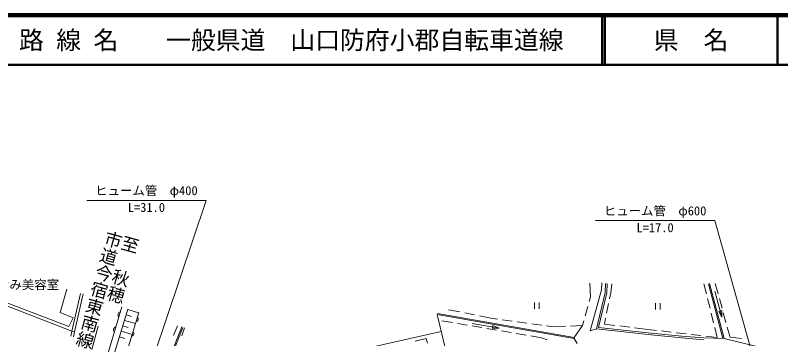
# Model space of a CAD drawing. Units: millimetres, scale not verified. Extents: x 40000 to 680000, y 20000 to 380000.
# Drawn here: x 179640 to 333656, y 314852 to 380000 of the extents above; entities that cross this region are included whole.
import ezdxf
from ezdxf.enums import TextEntityAlignment as Align

# ---------------------------------------------------------------- set-up
doc = ezdxf.new("R2010")
doc.units = ezdxf.units.MM
doc.header["$LTSCALE"] = 1000
for name, color, linetype, lineweight in [('M-BGD', 7, 'Continuous', 13), ('M-BGD-HTXT', 7, 'Continuous', 13), ('M-STR-HTXT', 7, 'Continuous', 13), ('M-TTL', 2, 'Continuous', 140), ('M-TTL-LINE', 7, 'Continuous', 50)]:
    doc.layers.add(name, color=color, linetype=linetype, lineweight=lineweight)
doc.layers.add('M-TTL-TXT', color=7, linetype='Continuous')
doc.styles.add('@ＭＳ ゴシック', font='')
doc.styles.add('ＭＳ ゴシック', font='')
doc.styles.get('@ＭＳ ゴシック').set_extended_font_data('@MS Gothic')
doc.styles.get('ＭＳ ゴシック').set_extended_font_data('MS Gothic')

# ---------------------------------------------------------------- blocks, each defined once
blk = doc.blocks.new('田')
at = {"color": 7, "linetype": 'Continuous', "lineweight": 13}
for p, q in [((-0.75, 1), (-0.75, -1)), ((0.75, -1), (0.75, 1))]:
    blk.add_line(p, q, dxfattribs=at)

msp = doc.modelspace()

# ---------------------------------------------------------------- linework, layer by layer
at = {"layer": 'M-BGD'}
for p, q in [((295365, 323316), (295276, 326029)), ((297594, 324719), (297634, 326090)), ((298402, 325977), (298303, 324168)), ((298751, 325957), (298650, 324118)), ((299645, 325895), (299467, 324106)), ((318711, 323892), (318217, 325877)), ((322032, 314883), (319096, 325933)), ((322294, 314868), (319338, 325997)), ((320489, 325955), (321049, 323923)), ((191029, 316364), (169975, 324568)), ((171520, 324482), (190400, 317331)), ((188655, 320134), (189999, 324825)), ((191029, 316364), (192767, 323989)), ((191566, 316242), (193304, 323867)), ((295348, 316469), (297594, 324719)), ((298303, 324168), (296573, 316813)), ((298650, 324118), (297004, 317118)), ((299467, 324106), (299226, 322916)), ((320374, 324460), (321834, 319196)), ((295098, 322329), (295365, 323316)), ((299028, 321935), (298633, 319975)), ((319437, 320982), (318953, 322922)), ((321315, 322959), (321847, 321031)), ((197894, 310687), (201070, 321285)), ((197894, 310687), (201070, 321285)), ((198663, 308874), (202301, 320831)), ((269118, 320234), (266830, 320692)), ((294314, 319433), (294837, 321364)), ((321177, 320364), (321796, 320536)), ((321834, 319196), (321177, 320364)), ((321834, 319196), (321796, 320536)), ((191286, 319075), (188655, 320134)), ((190400, 317331), (191286, 319075)), ((204473, 320152), (202027, 311957)), ((268512, 303022), (264536, 319699)), ((292085, 314880), (264536, 319699)), ((292128, 315126), (264579, 319945)), ((272060, 319646), (270099, 320038)), ((275328, 318992), (273040, 319450)), ((276651, 318810), (275328, 318992)), ((298435, 318995), (298194, 317805)), ((320163, 318071), (319679, 320011)), ((322113, 320067), (322644, 318139)), ((195023, 312672), (196281, 317363)), ((211492, 315485), (212300, 317453)), ((267623, 318090), (265491, 318453)), ((270581, 317587), (268609, 317922)), ((273538, 317084), (271566, 317419)), ((271596, 317929), (276979, 317000)), ((275642, 316904), (275751, 317538)), ((276979, 317000), (275751, 317538)), ((279623, 318400), (277642, 318673)), ((282595, 317991), (280614, 318264)), ((285567, 317581), (283586, 317854)), ((287881, 317263), (286558, 317445)), ((290333, 317354), (287881, 317263)), ((293785, 317481), (291333, 317391)), ((292128, 315126), (293785, 317481)), ((293785, 317481), (294052, 318468)), ((298194, 317805), (300292, 317543)), ((301284, 317419), (303269, 317171)), ((190799, 315352), (191029, 316364)), ((191566, 316242), (191029, 316364)), ((191335, 315230), (191566, 316242)), ((213143, 317217), (208900, 306669)), ((213375, 317124), (209121, 306549)), ((213117, 315406), (213687, 317010)), ((265337, 316337), (248993, 312614)), ((276496, 316580), (274524, 316916)), ((276979, 317000), (275642, 316904)), ((279453, 316077), (277481, 316413)), ((282411, 315574), (280439, 315909)), ((296573, 316813), (295348, 316469)), ((296573, 316813), (307566, 315620)), ((297004, 317118), (307602, 315968)), ((304261, 317048), (306359, 316786)), ((306359, 316786), (308662, 316521)), ((307602, 315968), (313759, 315353)), ((309656, 316407), (311643, 316179)), ((312636, 316065), (314623, 315837)), ((320900, 315116), (320405, 317100)), ((322910, 317175), (323471, 315142)), ((260112, 314379), (262336, 314922)), ((262574, 313951), (262336, 314922)), ((285528, 315044), (283396, 315406)), ((286674, 314658), (285528, 315044)), ((292085, 314880), (292128, 315126)), ((292709, 313902), (292085, 314880)), ((307566, 315620), (313728, 315004)), ((313728, 315004), (318200, 314646)), ((313759, 315353), (318220, 314996)), ((315617, 315723), (317604, 315495)), ((318220, 314996), (322262, 314876)), ((318597, 315381), (320900, 315116)), ((322262, 314876), (329107, 313245)), ((323471, 315142), (325767, 314880))]:
    msp.add_line(p, q, dxfattribs=at)
for centre in [(200918, 319670), (200005, 316624)]:
    msp.add_arc(centre, 618, 104.30329, 222.34079, dxfattribs=at)
at = {"layer": 'M-BGD-HTXT'}
for p, q in [((202273, 320740), (204451, 320077)), ((201940, 319645), (203032, 319313)), ((202027, 311957), (204473, 320152)), ((201272, 317450), (202370, 317116)), ((201607, 318550), (203796, 317884)), ((200937, 316349), (203138, 315679)), ((200601, 315243), (201704, 314907))]:
    msp.add_line(p, q, dxfattribs=at)
for centre in [(203790, 318792), (202932, 315919)]:
    msp.add_arc(centre, 566, 281.42339, 45.34332, dxfattribs=at)
at = {"layer": 'M-STR-HTXT'}
for p, q in [((194018, 342722), (218018, 342722)), ((203748, 300168), (218018, 342722)), ((296381, 338645), (320381, 338645)), ((328163, 311001), (320381, 338645))]:
    msp.add_line(p, q, dxfattribs=at)
at = {"layer": 'M-TTL'}
msp.add_line((680000, 380000), (40000, 380000), dxfattribs=at)
at = {"layer": 'M-TTL-LINE'}
for p, q in [((297750, 380000), (297750, 370000)), ((298250, 380000), (298250, 370000)), ((333000, 380000), (333000, 370000)), ((40000, 370000), (680000, 370000))]:
    msp.add_line(p, q, dxfattribs=at)

# ---------------------------------------------------------------- block references
at = {"layer": 'M-BGD', "xscale": 625, "yscale": 625}
for p in [(284598, 321511), (308951, 321376)]:
    msp.add_blockref('田', p, dxfattribs=at)

# ---------------------------------------------------------------- texts
at = {"layer": 'M-BGD-HTXT', "style": '@ＭＳ ゴシック'}
for s, p in [('市道今宿東南線', (194528, 325238)), ('至\u3000秋穂', (199317, 329347))]:
    msp.add_text(s, height=2566, rotation=254.316, dxfattribs=at).set_placement(p, align=Align.BOTTOM_CENTER)
at = {"layer": 'M-BGD-HTXT', "style": 'ＭＳ ゴシック'}
msp.add_text('みなみ美容室', height=1833, dxfattribs=at).set_placement((180955, 325742), align=Align.MIDDLE_CENTER)
at = {"layer": 'M-STR-HTXT', "style": 'ＭＳ ゴシック'}
for s, p in [('ヒューム管  φ400', (206018, 343222)), ('ヒューム管  φ600', (308381, 339145))]:
    msp.add_text(s, height=1833, dxfattribs=at).set_placement(p, align=Align.BOTTOM_CENTER)
for s, p in [('L=31.0', (206018, 342222)), ('L=17.0', (308381, 338145))]:
    msp.add_text(s, height=1833, dxfattribs=at).set_placement(p, align=Align.TOP_CENTER)
at = {"layer": 'M-TTL-TXT', "style": 'ＭＳ ゴシック'}
for s, p in [('路 線 名', (180380, 375000)), ('一般県道\u3000山口防府小郡自転車道線', (209969, 375000))]:
    msp.add_text(s, height=3666, dxfattribs=at).set_placement(p, align=Align.MIDDLE_LEFT)
msp.add_text('県\u3000名', height=3666, dxfattribs=at).set_placement((315625, 375000), align=Align.MIDDLE_CENTER)

doc.saveas('drawing.dxf')
